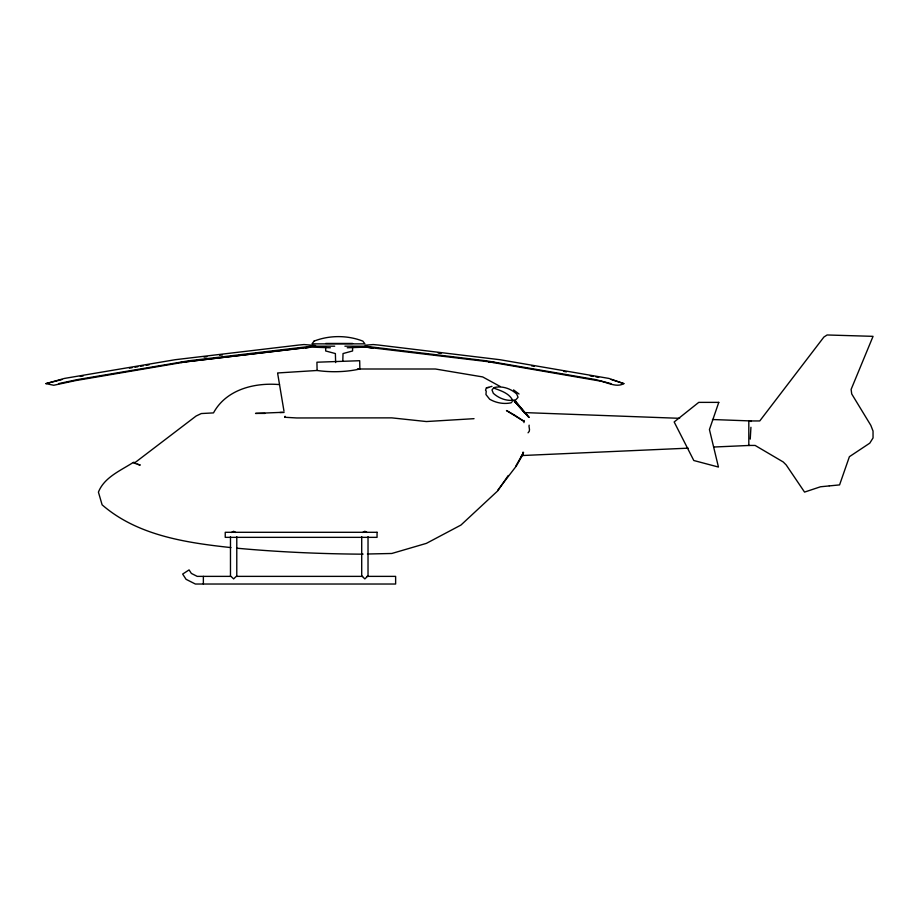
<?xml version="1.0" encoding="UTF-8"?>
<svg xmlns="http://www.w3.org/2000/svg" width="919" height="919" viewBox="0 0 919 919"><rect width="100%" height="100%" fill="white"/><g stroke="black" fill="none" stroke-linecap="round" stroke-linejoin="round"><path stroke-width="1.38" d="M523.968 422.602L524.014 420.42M342.787 361.293L343.028 353.562L352.586 350.966L352.586 347.21M750.938 427.289L750.237 439.11M522.854 452.217L522.555 455.514L688.17 448.162M285.097 416.273L284.959 417.444L285.097 416.64M512.423 401.143L512.595 400.213C508.988 392.999 500.476 390.621 493.492 387.979M491.975 386.359L486.415 387.829L485.496 390.253L486.231 391.08L485.956 394.55L489.666 399.225C496.122 402.959 503.784 404.349 511.102 402.821L511.837 402.12M515.823 466.082L523.577 452.343M522.9 454.48L516.271 466.082L497.845 490.068M528.057 432.803C531.044 430.574 528.356 427.048 529.149 425.164M508.253 475.491L497.845 490.757L460.947 525.059L426.382 543.37L391.804 553.479L367.416 554.008M520.82 456.996L522.383 454.687M367.497 576.362L364.866 578.901L362.235 576.362M365.165 345.222L373.229 344.545L378.823 345.084L499.902 359.708L608.941 378.433L623.84 383.625C615.65 388.255 605.989 381.351 597.603 380.615L488.552 361.764L494.296 362.442L367.623 347.279L373.229 347.819L361.741 346.865L365.165 347.141L347.256 347.773M231.519 532.48L233.621 531.262L235.735 532.48M362.764 532.469L364.866 531.251L366.968 532.469M330.369 347.773L312.276 347.141L305.338 347.704L309.542 347.279L186.431 361.764L75.461 380.615L53.739 385.268L45.95 383.625L64.399 378.433L175.219 359.708L298.48 345.084L303.948 344.545L315.562 345.498M45.95 383.625L62.078 379.524M58.517 383.625L77.793 379.524L188.751 360.799L311.874 346.187L334.688 346.187M80.309 376.445L83.112 375.974M129.407 368.151L132.21 367.68M135.024 367.198L137.827 366.727M140.63 366.256L143.433 365.785M146.247 365.302L149.05 364.832M186.431 361.764L180.825 362.442L303.948 347.819M204.064 357.112L206.901 356.767M219.652 355.262L222.478 354.918M486.415 387.829L488.655 387.554M829.34 485.898L839.575 484.899L849.397 456.697L869.799 443.142L873.039 437.938L873.039 431.057L870.821 425.348L851.718 393.952L851.12 389.403L873.05 336.343L827.134 334.976L823.906 337.032L759.76 420.948L748.813 420.948L748.813 445.439L755.131 445.439L783.218 461.97L786.204 464.957L804.55 492.09L820.529 486.771L829.018 485.933M265.04 413.412L255.528 413.412L282.673 412.321M474.032 418.673L426.382 421.545L391.804 417.869L296.722 417.961L284.936 417.272M277.572 372.965L317.101 370.483C331.081 372.482 346.13 372.069 359.869 369.001L359.697 360.719L316.929 362.212L317.101 370.483M713.868 447.025L749.559 445.439M279.502 384.613C254.701 382.384 226.212 389.403 213.495 412.895L201.318 413.55L196.126 416.008L135.185 462.475L133.404 462.337C120.734 470.562 104.272 477.214 98.425 492.124L102.112 504.83C137.471 535.559 185.914 542.704 230.968 547.598M363.108 554.1L360.248 554.157C318.996 553.812 277.722 551.974 236.654 548.183M279.904 412.528L284.063 412.482M325.671 343.453L352.586 343.453M344.901 346.187L365.165 346.187L486.231 360.799L595.282 379.524L610.997 383.625M357.445 369.001L435.399 369.001L482.682 376.928L500.2 386.497M362.614 576.374L236.263 576.374L233.621 578.901L230.991 576.374L197.206 576.374L191.359 573.422L189.073 569.906L182.663 574.076L186.063 579.315L195.379 584.024L395.629 584.024L395.629 576.374L366.922 576.374M524.002 412.574L679.623 418.317M712.455 419.523L751.007 420.948L751.064 421.522M438.202 353.068L441.04 353.413M531.584 365.842L534.376 366.325M563.738 371.368L566.529 371.839M590.297 375.928L593.088 376.399M595.891 376.882L598.683 377.364M137.368 464.244L140.239 465.071L133.404 462.877M611.261 379.524L623.84 383.625M513.56 389.909L519.028 394.01M514.479 401.327L528.919 417.215M514.261 401.121L528.965 417.387L514.812 401.649M515.605 401.672L526.598 414.48M515.433 401.086L525.3 413.389M283.994 411.23L277.71 373.78M335.642 362.58L335.378 353.562L325.671 350.966L325.671 347.21M368.025 536.662L368.025 576.431M361.707 536.662L361.707 576.431M236.78 536.673L236.78 576.431M230.474 536.673L230.474 576.431M203.363 576.374L203.363 584.024M718.773 402.373L709.434 429.564L718.451 467.047L693.799 460.511L674.167 421.959L698.75 402.373L718.773 402.373M314.057 341.121L312 343.855L364.889 343.855L362.844 341.121C347.566 335.125 329.335 335.125 314.057 341.121M494.02 387.588L491.975 389.909L493.342 393.332C499.304 398.72 507.931 401.81 515.881 399.754L518.075 397.284L516.708 394.01C510.746 388.519 502.004 385.578 494.02 387.588M377.054 532.296L225.235 532.296L225.235 537.351L377.054 537.351L377.054 532.296M514.491 415.089L506.461 410.54L523.968 421.35L514.491 415.089"/></g></svg>
